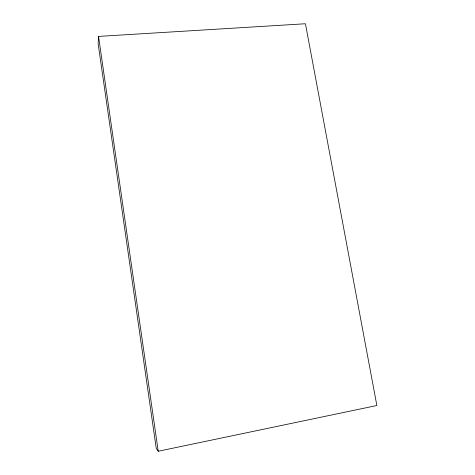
<?xml version="1.0" encoding="UTF-8"?>
<svg xmlns="http://www.w3.org/2000/svg" width="475" height="475" viewBox="0 0 475 475"><rect width="100%" height="100%" fill="white"/><g stroke="black" fill="none" stroke-linecap="round" stroke-linejoin="round"><path stroke-width="0.71" d="M98.545 36.409L98.135 43.712L156.245 448.37L158.24 451.25L376.865 405.519L305.437 23.75L98.545 36.409L158.24 451.25"/></g></svg>
